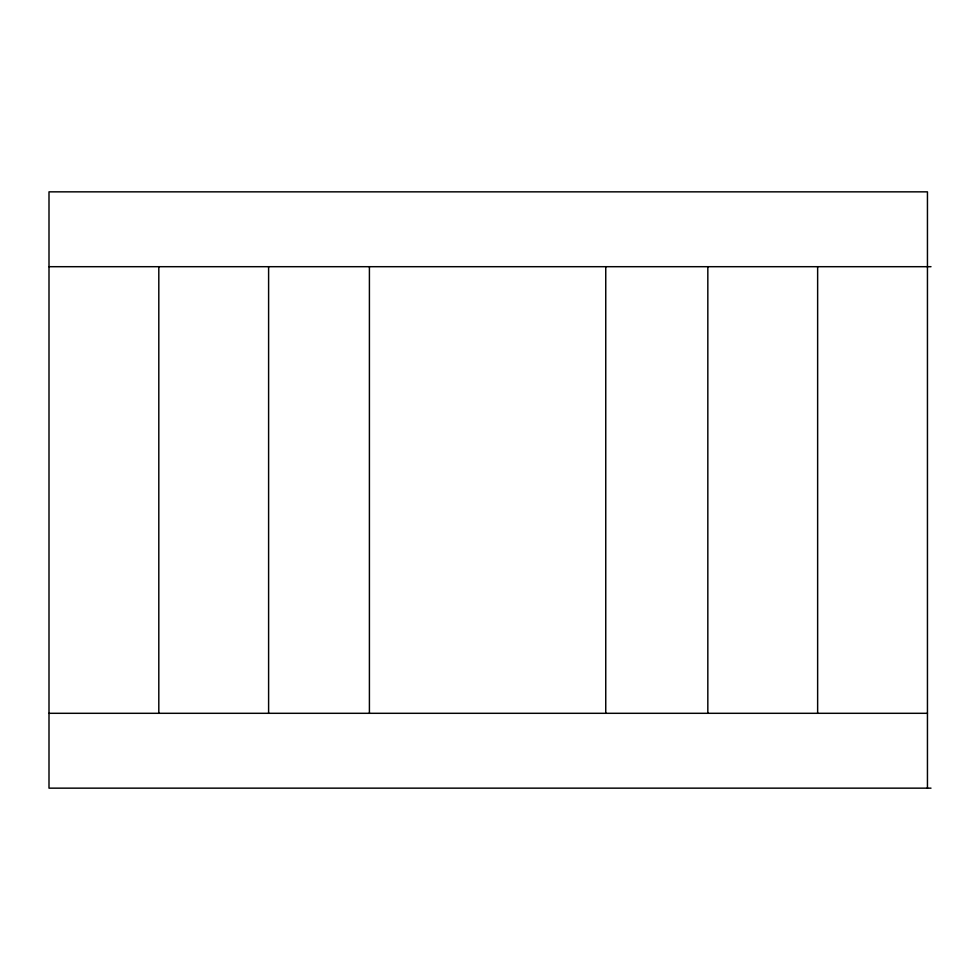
<?xml version="1.0" encoding="UTF-8"?>
<svg xmlns="http://www.w3.org/2000/svg" width="980" height="980" viewBox="0 0 980 980"><rect width="100%" height="100%" fill="white"/><g stroke="black" fill="none" stroke-linecap="round" stroke-linejoin="round"><path stroke-width="1.47" d="M49 266.695L931 266.695M49 713.305L927.448 713.305M931 788.153L49 788.153L49 191.847L927.448 191.847L927.448 788.153M817.639 266.695L817.639 713.305M707.83 266.695L707.83 713.305M605.75 266.695L605.75 713.305M369.411 266.695L369.411 713.305M268.606 266.695L268.606 713.305M158.809 266.695L158.809 713.305"/></g></svg>
